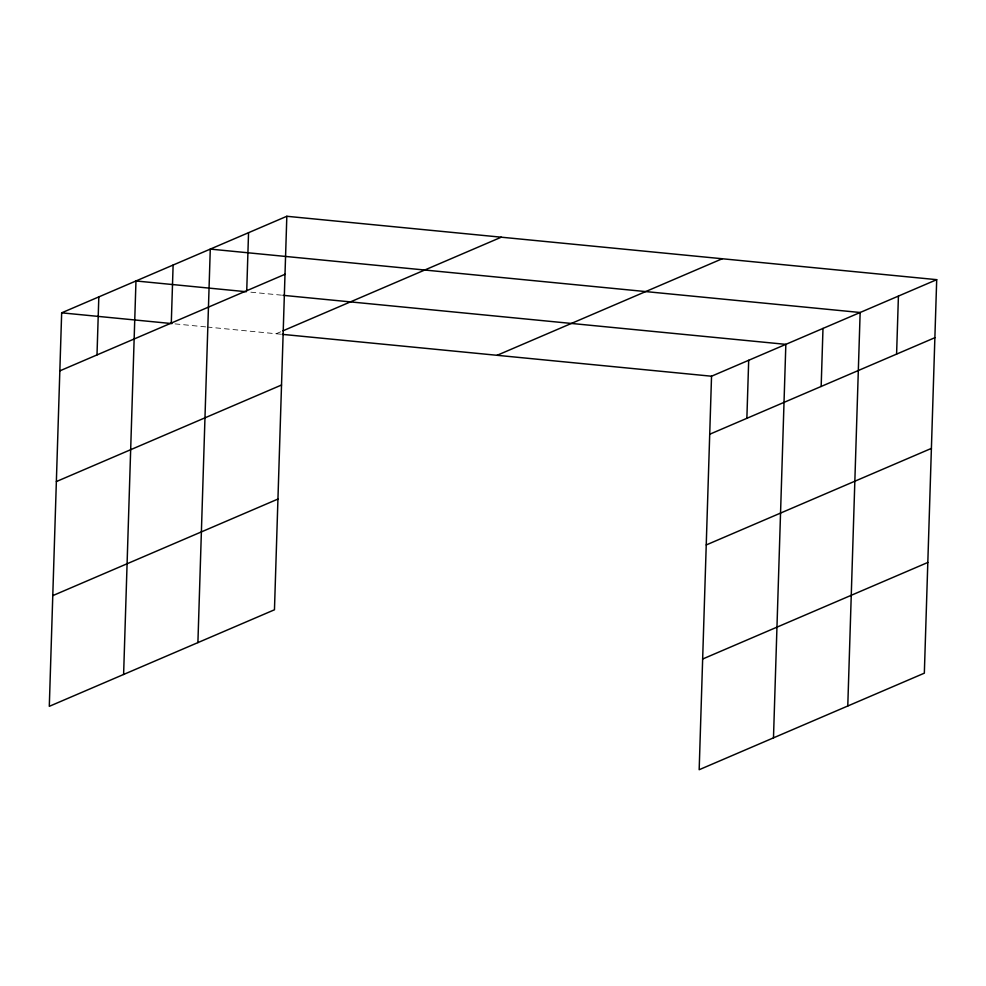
<?xml version="1.0" encoding="UTF-8"?>
<svg xmlns="http://www.w3.org/2000/svg" width="986" height="986" viewBox="0 0 986 986"><rect width="100%" height="100%" fill="white"/><g stroke="black" fill="none" stroke-linecap="round" stroke-linejoin="round"><path stroke-width="0.74" stroke-dasharray="4.93 3.7" d="M276.129 333.749L281.626 331.395M250.863 292.176L281.491 295.159M175.027 323.889L205.655 326.884M207.196 327.032L280.665 334.192"/><path stroke-width="1.48" d="M286.827 216.279L61.662 312.833L49.3 706.333L274.465 609.779L286.827 216.279L936.7 279.667L924.338 673.167L699.173 769.721L711.535 376.221L936.7 279.667M96.998 354.923L98.822 296.897M123.607 674.473L135.969 280.973L246.266 291.733M171.293 323.063L173.117 265.037M197.903 642.601L210.277 249.101L860.149 312.5L847.775 706.001M246.734 290.71L248.546 232.684M746.87 418.31L748.694 360.297M773.48 737.861L785.842 344.36L283.031 295.319M821.165 386.45L822.99 328.424M896.594 354.11L898.419 296.083M59.838 370.859L285.003 274.293M283.007 330.803L501.282 237.195M56.362 481.562L281.528 385.008M497.08 355.305L722.245 258.751M52.776 595.63L277.941 499.064M709.71 434.247L934.876 337.693M706.235 544.95L931.4 448.396M702.648 659.018L927.814 562.464M61.662 312.833L171.958 323.593M282.181 334.34L711.535 376.221"/></g></svg>
